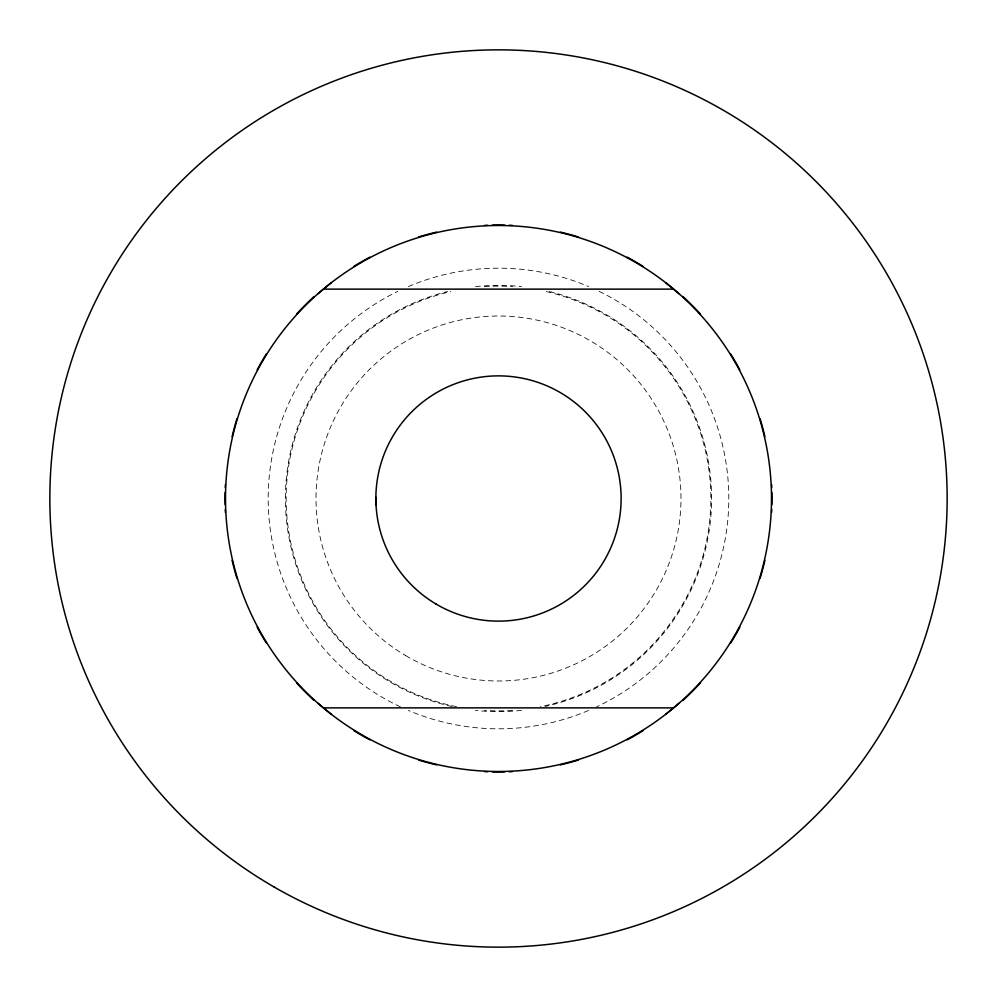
<?xml version="1.0" encoding="UTF-8"?>
<svg xmlns="http://www.w3.org/2000/svg" width="997" height="997" viewBox="0 0 997 997"><rect width="100%" height="100%" fill="white"/><g stroke="black" fill="none" stroke-linecap="round" stroke-linejoin="round"><path stroke-width="0.75" stroke-dasharray="4.99 3.74" d="M549.335 291.523A213.134 213.134 0 0 1 544.998 706.499M521.518 710.387A213.134 213.134 0 0 1 475.482 710.387M452.002 706.499A213.134 213.134 0 0 1 447.665 291.523M475.482 286.613A213.134 213.134 0 0 1 521.518 286.613M599.172 291.361A230.307 230.307 0 0 1 596.555 706.885M588.641 710.437A230.307 230.307 0 0 1 408.359 710.437M400.445 706.885A230.307 230.307 0 0 1 397.828 291.361M408.359 286.563A230.307 230.307 0 0 1 588.641 286.563M546.269 291.585A212.361 212.361 0 0 1 540.474 706.674M512.57 710.4A212.361 212.361 0 0 1 484.43 710.4M456.526 706.674A212.361 212.361 0 0 1 450.731 291.585M484.43 286.6A212.361 212.361 0 0 1 512.57 286.6M405.605 655.565A182.476 182.476 0 0 0 680.976 500.407A182.476 182.476 0 0 0 408.92 339.516A182.476 182.476 0 0 0 405.605 655.565"/><path stroke-width="1.5" d="M317.968 293.729L331.191 282.799M665.809 714.201L679.032 703.271M323.539 289.13L673.461 289.13M323.539 707.87L673.461 707.87M665.809 282.799L679.032 293.729M317.968 703.271L331.191 714.201M375.881 497.216L376.031 504.918M771.753 509.317A273.477 273.477 0 0 1 771.616 512.421M764.898 560.289A273.477 273.477 0 0 1 760.1 578.185M739.836 627.125A273.477 273.477 0 0 1 730.564 643.19M700.417 682.933A273.477 273.477 0 0 1 682.933 700.417M643.19 730.564A273.477 273.477 0 0 1 627.125 739.836M578.185 760.1A273.477 273.477 0 0 1 560.289 764.898M512.421 771.616A273.477 273.477 0 0 1 509.317 771.753M504.669 771.902A273.477 273.477 0 0 1 492.331 771.902M487.683 771.753A273.477 273.477 0 0 1 484.579 771.616M436.711 764.898A273.477 273.477 0 0 1 418.815 760.1M369.875 739.836A273.477 273.477 0 0 1 353.81 730.564M314.067 700.417A273.477 273.477 0 0 1 296.583 682.933M266.436 643.19A273.477 273.477 0 0 1 257.164 627.125M236.9 578.185A273.477 273.477 0 0 1 232.102 560.289M225.384 512.421A273.477 273.477 0 0 1 225.247 509.317M225.098 504.669A273.477 273.477 0 0 1 225.098 492.331M225.247 487.683A273.477 273.477 0 0 1 225.384 484.579M232.102 436.711A273.477 273.477 0 0 1 236.9 418.815M257.164 369.875A273.477 273.477 0 0 1 266.436 353.81M296.583 314.067A273.477 273.477 0 0 1 314.067 296.583M353.81 266.436A273.477 273.477 0 0 1 369.875 257.164M418.815 236.9A273.477 273.477 0 0 1 436.711 232.102M484.579 225.384A273.477 273.477 0 0 1 487.683 225.247M492.331 225.098A273.477 273.477 0 0 1 504.669 225.098M509.317 225.247A273.477 273.477 0 0 1 512.421 225.384M560.289 232.102A273.477 273.477 0 0 1 578.185 236.9M627.125 257.164A273.477 273.477 0 0 1 643.19 266.436M682.933 296.583A273.477 273.477 0 0 1 700.417 314.067M730.564 353.81A273.477 273.477 0 0 1 739.836 369.875M760.1 418.815A273.477 273.477 0 0 1 764.898 436.711M771.616 484.579A273.477 273.477 0 0 1 771.753 487.683M771.902 492.331A273.477 273.477 0 0 1 771.902 504.669M274.175 887.043A448.65 448.65 0 0 0 947.15 498.5A448.65 448.65 0 0 0 274.175 109.957A448.65 448.65 0 0 0 274.175 887.043M354.645 730.502A272.979 272.979 0 0 0 771.354 507.074A272.979 272.979 0 0 0 369.501 257.911A272.979 272.979 0 0 0 354.645 730.502M436.075 604.057A122.631 122.631 0 0 0 621.119 499.784A122.631 122.631 0 0 0 438.306 391.659A122.631 122.631 0 0 0 436.075 604.057"/></g></svg>
